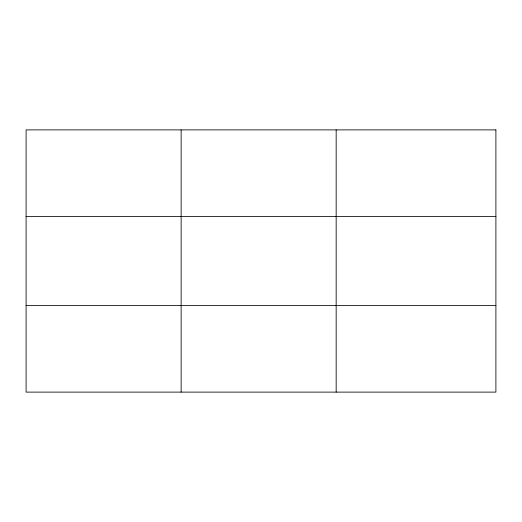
<?xml version="1.0" encoding="UTF-8"?>
<svg xmlns="http://www.w3.org/2000/svg" width="522" height="522" viewBox="0 0 522 522"><rect width="100%" height="100%" fill="white"/><g stroke="black" fill="none" stroke-linecap="round" stroke-linejoin="round"><path stroke-width="0.78" d="M181.134 129.887L181.134 392.113M336.168 129.887L336.168 392.113M26.1 216.421L495.9 216.421M26.1 305.579L495.9 305.579M495.9 129.887L495.9 392.113L26.1 392.113L26.1 129.887L495.9 129.887"/></g></svg>
